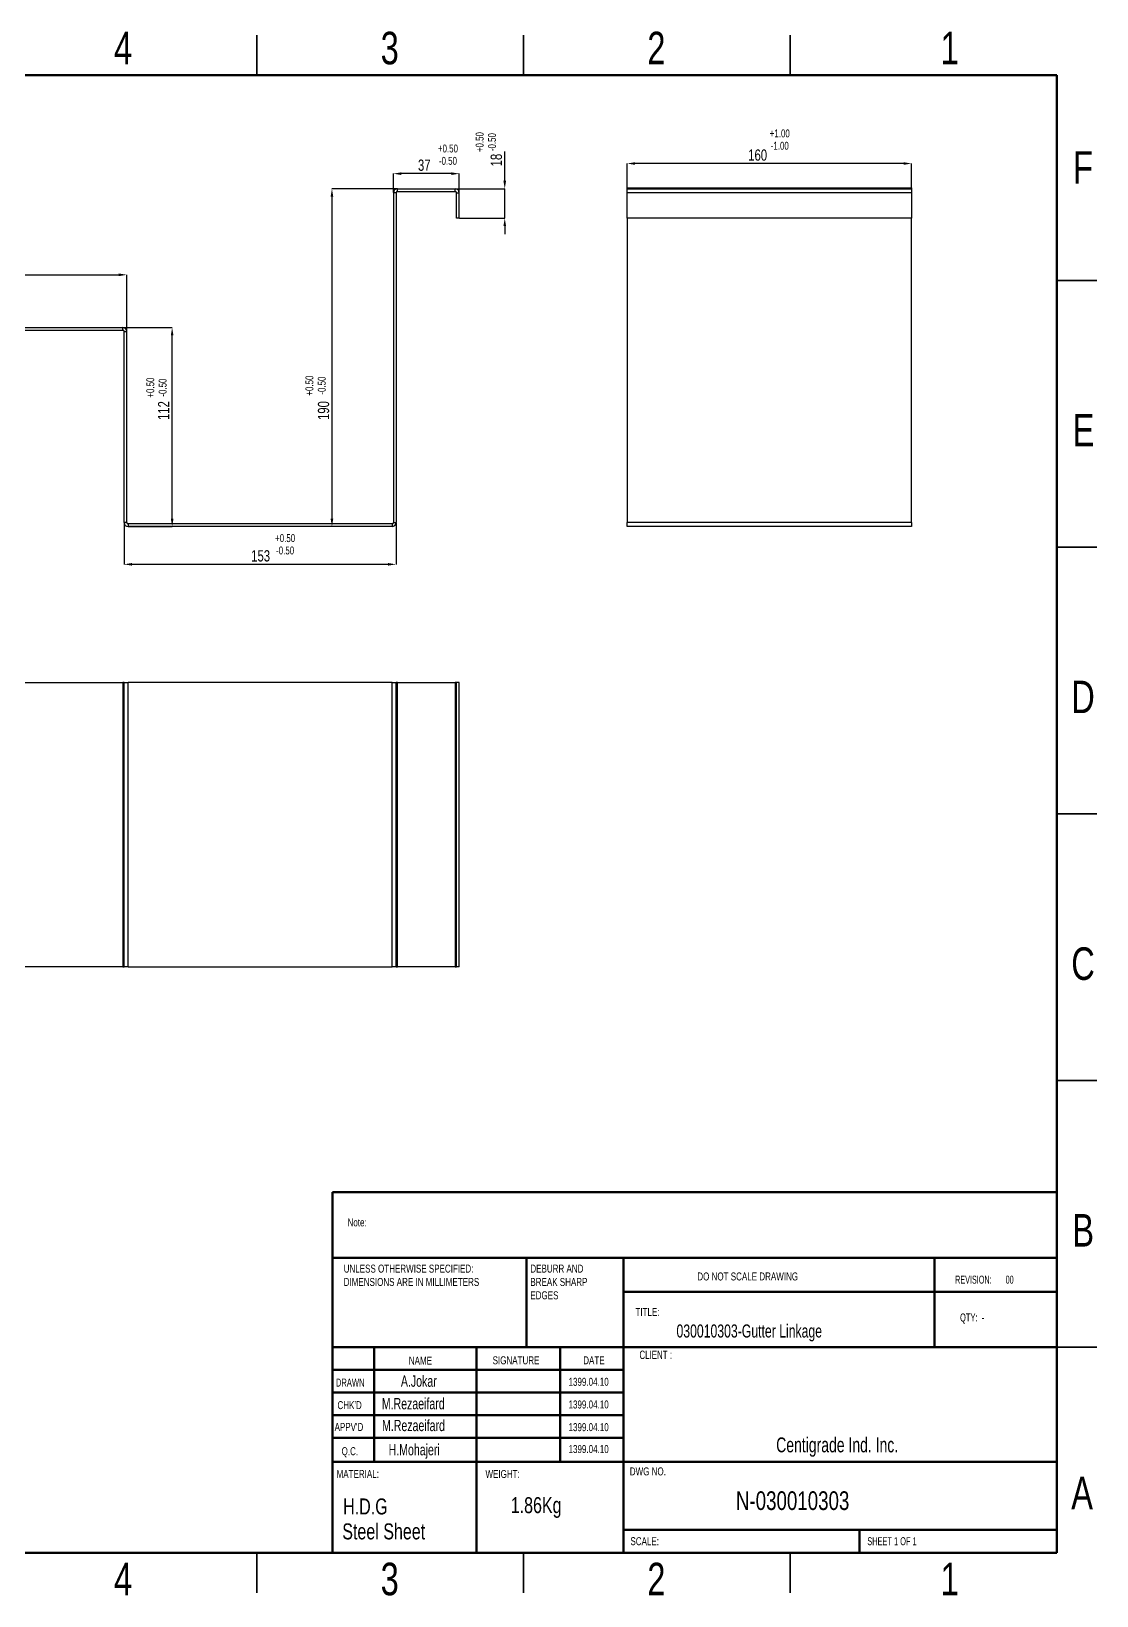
# Model space of a CAD drawing. Header units: millimetres. Extents: x 1147 to 1562, y 454 to 747.
# Drawn here: x 1362.1 to 1561.9, y 453.8 to 747.1 of the extents above; entities that cross this region are included whole.
import ezdxf

# ---------------------------------------------------------------- set-up
doc = ezdxf.new("R2010")
doc.units = ezdxf.units.MM
doc.styles.add('SLDTEXTSTYLE0', font='TXT', dxfattribs={"width": 0.75})
doc.styles.add('SLDTEXTSTYLE1', font='TXT', dxfattribs={"width": 0.686449})
doc.styles.add('SLDTEXTSTYLE2', font='TXT', dxfattribs={"width": 0.652778})
doc.styles.add('SLDTEXTSTYLE3', font='TXT', dxfattribs={"width": 0.692308})
doc.styles.add('SLDTEXTSTYLE4', font='TXT', dxfattribs={"width": 0.7})
doc.styles.add('SLDTEXTSTYLE5', font='TXT', dxfattribs={"width": 0.678571})
doc.dimstyles.new('SLDDIMSTYLE29', dxfattribs={"dimtxt": 2.116667, "dimasz": 1.5, "dimexe": 0, "dimexo": 0.0625, "dimgap": 0.529167, "dimtad": 1, "dimdec": 0, "dimlfac": 3, "dimrnd": 1e-09, "dimzin": 12, "dimdsep": 46, "dimtxsty": 'SLDTEXTSTYLE0', "dimsah": 1, "dimcen": 0.09, "dimadec": 0, "dimazin": 3, "dimtfac": 1, "dimtdec": 0, "dimtmove": 0, "dimatfit": 0, "dimfxl": 1, "dimfrac": 2, "dimtolj": 1, "dimtzin": 12, "dimarcsym": 0})
doc.dimstyles.new('SLDDIMSTYLE30', dxfattribs={"dimtxt": 2.116667, "dimasz": 1.5, "dimexe": 0, "dimexo": 0.0625, "dimgap": 0.529167, "dimtad": 1, "dimdec": 0, "dimlfac": 3, "dimrnd": 1e-09, "dimzin": 12, "dimdsep": 46, "dimtxsty": 'SLDTEXTSTYLE0', "dimsah": 1, "dimcen": 0.09, "dimadec": 0, "dimazin": 3, "dimtfac": 1, "dimtdec": 0, "dimtofl": 0, "dimtmove": 0, "dimatfit": 3, "dimfxl": 1, "dimfrac": 2, "dimtolj": 1, "dimtzin": 12, "dimarcsym": 0})

# ---------------------------------------------------------------- blocks, each defined once
blk = doc.blocks.new('*D25')
at = {"color": 0, "linetype": 'Continuous', "lineweight": -2, "transparency": 16777216}
for p, q in [((1450.92, 719.05), (1450.92, 724.52)), ((1441.69, 717.55), (1450.92, 717.55)), ((1450.92, 712.05), (1450.92, 717.55)), ((1442.44, 712.05), (1450.92, 712.05)), ((1450.92, 710.55), (1450.92, 709.05))]:
    blk.add_line(p, q, dxfattribs=at)
at = {"color": 0, "linetype": 'Continuous', "transparency": 16777216}
for points in [[(1450.67, 719.05), (1451.17, 719.05), (1450.92, 717.55)], [(1450.67, 710.55), (1451.17, 710.55), (1450.92, 712.05)]]:
    blk.add_solid(points, dxfattribs=at)
at = {"layer": 'Defpoints', "color": 0, "linetype": 'Continuous', "transparency": 16777216}
for p in [(1441.63, 717.55), (1450.92, 717.55), (1442.38, 712.05)]:
    blk.add_point(p, dxfattribs=at)
at = {"color": 0, "linetype": 'Continuous', "lineweight": 18, "transparency": 16777216, "insert": (1448.27, 722.93), "char_height": 2.117, "attachment_point": 2, "rotation": 90, "style": 'SLDTEXTSTYLE0'}
blk.add_mtext('\\A1;18', dxfattribs=at)
blk = doc.blocks.new('*D26')
at = {"color": 0, "linetype": 'Continuous', "lineweight": -2, "transparency": 16777216}
for p, q in [((1430.04, 716.86), (1430.04, 720.38)), ((1440.88, 720.38), (1431.54, 720.38)), ((1442.38, 716.86), (1442.38, 720.38))]:
    blk.add_line(p, q, dxfattribs=at)
at = {"color": 0, "linetype": 'Continuous', "transparency": 16777216}
for points in [[(1431.54, 720.63), (1431.54, 720.13), (1430.04, 720.38)], [(1440.88, 720.63), (1440.88, 720.13), (1442.38, 720.38)]]:
    blk.add_solid(points, dxfattribs=at)
at = {"layer": 'Defpoints', "color": 0, "linetype": 'Continuous', "transparency": 16777216}
for p in [(1430.04, 720.38), (1430.04, 716.8), (1442.38, 716.8)]:
    blk.add_point(p, dxfattribs=at)
at = {"color": 0, "linetype": 'Continuous', "lineweight": 18, "transparency": 16777216, "insert": (1435.83, 723.03), "char_height": 2.117, "attachment_point": 2, "style": 'SLDTEXTSTYLE0'}
blk.add_mtext('\\A1;37', dxfattribs=at)
blk = doc.blocks.new('*D27')
at = {"color": 0, "linetype": 'Continuous', "lineweight": -2, "transparency": 16777216}
for p, q in [((1430.73, 717.55), (1418.52, 717.55)), ((1418.52, 716.05), (1418.52, 655.71)), ((1429.74, 654.21), (1418.52, 654.21))]:
    blk.add_line(p, q, dxfattribs=at)
at = {"color": 0, "linetype": 'Continuous', "transparency": 16777216}
for points in [[(1418.27, 716.05), (1418.77, 716.05), (1418.52, 717.55)], [(1418.27, 655.71), (1418.77, 655.71), (1418.52, 654.21)]]:
    blk.add_solid(points, dxfattribs=at)
at = {"layer": 'Defpoints', "color": 0, "linetype": 'Continuous', "transparency": 16777216}
for p in [(1430.79, 717.55), (1418.52, 654.21), (1429.8, 654.21)]:
    blk.add_point(p, dxfattribs=at)
at = {"color": 0, "linetype": 'Continuous', "lineweight": 18, "transparency": 16777216, "insert": (1415.88, 675.97), "char_height": 2.117, "attachment_point": 2, "rotation": 90, "style": 'SLDTEXTSTYLE0'}
blk.add_mtext('\\A1;190', dxfattribs=at)
blk = doc.blocks.new('*D28')
at = {"color": 0, "linetype": 'Continuous', "lineweight": -2, "transparency": 16777216}
for p, q in [((1379.54, 654.89), (1379.54, 647.14)), ((1430.54, 654.89), (1430.54, 647.14)), ((1429.04, 647.14), (1381.04, 647.14))]:
    blk.add_line(p, q, dxfattribs=at)
at = {"color": 0, "linetype": 'Continuous', "transparency": 16777216}
for points in [[(1381.04, 647.39), (1381.04, 646.89), (1379.54, 647.14)], [(1429.04, 647.39), (1429.04, 646.89), (1430.54, 647.14)]]:
    blk.add_solid(points, dxfattribs=at)
at = {"layer": 'Defpoints', "color": 0, "linetype": 'Continuous', "transparency": 16777216}
for p in [(1379.54, 654.96), (1430.54, 654.96), (1379.54, 647.14)]:
    blk.add_point(p, dxfattribs=at)
at = {"color": 0, "linetype": 'Continuous', "lineweight": 18, "transparency": 16777216, "insert": (1405.15, 649.79), "char_height": 2.117, "attachment_point": 2, "style": 'SLDTEXTSTYLE0'}
blk.add_mtext('\\A1;153', dxfattribs=at)
blk = doc.blocks.new('*D29')
at = {"color": 0, "linetype": 'Continuous', "lineweight": -2, "transparency": 16777216}
for p, q in [((1379.36, 691.55), (1388.56, 691.55)), ((1388.56, 655.71), (1388.56, 690.05)), ((1380.35, 654.21), (1388.56, 654.21))]:
    blk.add_line(p, q, dxfattribs=at)
at = {"color": 0, "linetype": 'Continuous', "transparency": 16777216}
for points in [[(1388.31, 690.05), (1388.81, 690.05), (1388.56, 691.55)], [(1388.31, 655.71), (1388.81, 655.71), (1388.56, 654.21)]]:
    blk.add_solid(points, dxfattribs=at)
at = {"layer": 'Defpoints', "color": 0, "linetype": 'Continuous', "transparency": 16777216}
for p in [(1379.3, 691.55), (1388.56, 691.55), (1380.29, 654.21)]:
    blk.add_point(p, dxfattribs=at)
at = {"color": 0, "linetype": 'Continuous', "lineweight": 18, "transparency": 16777216, "insert": (1385.91, 675.97), "char_height": 2.117, "attachment_point": 2, "rotation": 90, "style": 'SLDTEXTSTYLE0'}
blk.add_mtext('\\A1;112', dxfattribs=at)
blk = doc.blocks.new('*D30')
at = {"color": 0, "linetype": 'Continuous', "lineweight": -2, "transparency": 16777216}
for p, q in [((1256.71, 691.85), (1256.71, 701.42)), ((1258.21, 701.42), (1378.54, 701.42)), ((1380.04, 690.86), (1380.04, 701.42))]:
    blk.add_line(p, q, dxfattribs=at)
at = {"color": 0, "linetype": 'Continuous', "transparency": 16777216}
for points in [[(1258.21, 701.67), (1258.21, 701.17), (1256.71, 701.42)], [(1378.54, 701.67), (1378.54, 701.17), (1380.04, 701.42)]]:
    blk.add_solid(points, dxfattribs=at)
at = {"layer": 'Defpoints', "color": 0, "linetype": 'Continuous', "transparency": 16777216}
for p in [(1380.04, 701.42), (1256.71, 691.79), (1380.04, 690.8)]:
    blk.add_point(p, dxfattribs=at)
at = {"color": 0, "linetype": 'Continuous', "lineweight": 18, "transparency": 16777216, "insert": (1279.73, 704.06), "char_height": 2.117, "attachment_point": 2, "style": 'SLDTEXTSTYLE0'}
blk.add_mtext('\\A1;370', dxfattribs=at)
blk = doc.blocks.new('*D35')
at = {"color": 0, "linetype": 'Continuous', "lineweight": -2, "transparency": 16777216}
for p, q in [((1473.87, 717.61), (1473.87, 722.28)), ((1525.7, 722.28), (1475.37, 722.28)), ((1527.2, 717.61), (1527.2, 722.28))]:
    blk.add_line(p, q, dxfattribs=at)
at = {"color": 0, "linetype": 'Continuous', "transparency": 16777216}
for points in [[(1475.37, 722.53), (1475.37, 722.03), (1473.87, 722.28)], [(1525.7, 722.53), (1525.7, 722.03), (1527.2, 722.28)]]:
    blk.add_solid(points, dxfattribs=at)
at = {"layer": 'Defpoints', "color": 0, "linetype": 'Continuous', "transparency": 16777216}
for p in [(1473.87, 722.28), (1473.87, 717.55), (1527.2, 717.55)]:
    blk.add_point(p, dxfattribs=at)
at = {"color": 0, "linetype": 'Continuous', "lineweight": 18, "transparency": 16777216, "insert": (1498.34, 724.93), "char_height": 2.117, "attachment_point": 2, "style": 'SLDTEXTSTYLE0'}
blk.add_mtext('\\A1;160', dxfattribs=at)
blk = doc.blocks.new('SW_NOTE_62')
at = {"color": 0, "linetype": 'Continuous', "lineweight": 0, "char_height": 1.5, "attachment_point": 1, "style": 'SLDTEXTSTYLE0'}
for s, insert in [('UNLESS OTHERWISE SPECIFIED:', (0, 1.93)), ('DIMENSIONS ARE IN MILLIMETERS', (0, -0.57))]:
    blk.add_mtext(s, dxfattribs=dict(at, insert=insert))
blk = doc.blocks.new('SW_NOTE_63')
at = {"color": 0, "linetype": 'Continuous', "lineweight": 0, "char_height": 1.5, "attachment_point": 1, "style": 'SLDTEXTSTYLE0'}
for s, insert in [('DEBURR AND', (0, 1.93)), ('BREAK SHARP', (0, -0.57)), ('EDGES', (0, -3.07))]:
    blk.add_mtext(s, dxfattribs=dict(at, insert=insert))

msp = doc.modelspace()

# ---------------------------------------------------------------- linework, layer by layer
at = {"color": 7, "linetype": 'Continuous', "lineweight": 35}
for p, q in [((1404.41650113, 738.86585581), (1404.41650113, 746.36585581)), ((1454.41650113, 738.86585581), (1454.41650113, 746.36585581)), ((1504.41650113, 738.86585581), (1504.41650113, 746.36585581)), ((1554.41650113, 700.36585581), (1561.91650113, 700.36585581)), ((1554.41650113, 650.36585581), (1561.91650113, 650.36585581)), ((1561.91650113, 600.36585581), (1554.41650113, 600.36585581)), ((1554.41650113, 600.36585581), (1561.91650113, 600.36585581)), ((1554.41650113, 550.36585581), (1561.91650113, 550.36585581)), ((1554.41650113, 500.36585581), (1561.91650113, 500.36585581)), ((1404.41650113, 461.86585581), (1404.41650113, 454.36585581)), ((1454.41650113, 461.86585581), (1454.41650113, 454.36585581)), ((1504.41650113, 461.86585581), (1504.41650113, 454.36585581))]:
    msp.add_line(p, q, dxfattribs=at)
at = {"color": 7, "linetype": 'Continuous', "lineweight": 70}
for p, q in [((1154.41650113, 738.86585581), (1554.41650113, 738.86585581)), ((1554.41650113, 738.86585581), (1554.41650113, 461.86585581)), ((1554.41650113, 461.86585581), (1154.41650113, 461.86585581))]:
    msp.add_line(p, q, dxfattribs=at)
at = {"color": 7, "linetype": 'Continuous', "lineweight": 25}
for p, q in [((1430.54461924, 716.79953825), (1430.04462568, 716.79953825)), ((1430.04462568, 716.79953825), (1430.04462568, 654.95727302)), ((1430.54461924, 716.79953825), (1430.54461924, 654.95727302)), ((1430.79016058, 717.04507214), (1430.79016058, 717.54507315)), ((1430.79016058, 717.54507315), (1441.63242428, 717.54507315)), ((1430.79016058, 717.04507214), (1441.63242428, 717.04507214)), ((1441.63242428, 717.04507214), (1441.63242428, 717.54507315)), ((1441.87795568, 716.79953825), (1442.37795917, 716.79953825)), ((1441.87795568, 712.04507318), (1441.87795568, 716.79953825)), ((1442.37795917, 712.04507318), (1442.37795917, 716.79953825)), ((1473.86592872, 717.71174015), (1527.19926087, 717.71174015)), ((1473.86592872, 717.54507315), (1473.86592872, 717.71174015)), ((1473.86592872, 716.79953825), (1473.86592872, 717.54507315)), ((1473.86592872, 717.54507315), (1527.19926087, 717.54507315)), ((1527.19926087, 716.79953825), (1473.86592872, 716.79953825)), ((1473.86592872, 712.04507318), (1473.86592872, 716.79953825)), ((1527.19926087, 717.71174015), (1527.19926087, 717.54507315)), ((1527.19926087, 717.54507315), (1527.19926087, 716.79953825)), ((1527.19926087, 716.79953825), (1527.19926087, 712.04507318)), ((1442.37795917, 712.04507318), (1441.87795568, 712.04507318)), ((1527.19926087, 712.04507318), (1473.86592872, 712.04507318)), ((1473.86592872, 712.04507318), (1473.86592872, 654.95727302)), ((1527.19926087, 654.95727302), (1527.19926087, 712.04507318)), ((1257.45682367, 691.54507261), (1379.2990888, 691.54507261)), ((1257.45682367, 691.04507261), (1379.2990888, 691.04507261)), ((1379.2990888, 691.04507261), (1379.2990888, 691.54507261)), ((1379.54462517, 690.79953927), (1380.04462369, 690.79953927)), ((1379.54462517, 654.95727302), (1379.54462517, 690.79953927)), ((1380.04462369, 654.95727302), (1380.04462369, 690.79953927)), ((1380.04462369, 654.95727302), (1379.54462517, 654.95727302)), ((1380.29015509, 654.71173914), (1380.29015509, 654.21173813)), ((1429.79909428, 654.71173914), (1380.29015509, 654.71173914)), ((1429.79909428, 654.21173813), (1380.29015509, 654.21173813)), ((1429.79909428, 654.71173914), (1429.79909428, 654.21173813)), ((1430.04462568, 654.95727302), (1430.54461924, 654.95727302)), ((1527.19926087, 654.95727302), (1473.86592872, 654.95727302)), ((1473.86592872, 654.21173813), (1473.86592872, 654.95727302)), ((1527.19926087, 654.21173813), (1473.86592872, 654.21173813)), ((1527.19926087, 654.95727302), (1527.19926087, 654.21173813)), ((1257.45682367, 624.99272259), (1379.2990888, 624.99272259)), ((1379.54462517, 624.99272259), (1379.2990888, 624.99272259)), ((1379.2990888, 624.99272259), (1379.2990888, 571.65939045)), ((1379.54462517, 624.99272259), (1380.29015509, 624.99272259)), ((1379.54462517, 571.65939045), (1379.54462517, 624.99272259)), ((1380.29015509, 571.65939045), (1380.29015509, 624.99272259)), ((1429.79909428, 624.99272259), (1380.29015509, 624.99272259)), ((1429.79909428, 571.65939045), (1429.79909428, 624.99272259)), ((1429.79909428, 624.99272259), (1430.54461924, 624.99272259)), ((1430.54461924, 571.65939045), (1430.54461924, 624.99272259)), ((1430.79016058, 624.99272259), (1430.54461924, 624.99272259)), ((1430.79016058, 571.65939045), (1430.79016058, 624.99272259)), ((1430.79016058, 624.99272259), (1441.63242428, 624.99272259)), ((1441.87795568, 624.99272259), (1441.63242428, 624.99272259)), ((1441.63242428, 624.99272259), (1441.63242428, 571.65939045)), ((1441.87795568, 571.65939045), (1441.87795568, 624.99272259)), ((1442.37795917, 624.99272259), (1441.87795568, 624.99272259)), ((1442.37795917, 571.65939045), (1442.37795917, 624.99272259)), ((1379.2990888, 571.65939045), (1257.45682367, 571.65939045)), ((1379.2990888, 571.65939045), (1379.54462517, 571.65939045)), ((1380.29015509, 571.65939045), (1379.54462517, 571.65939045)), ((1380.29015509, 571.65939045), (1429.79909428, 571.65939045)), ((1430.54461924, 571.65939045), (1429.79909428, 571.65939045)), ((1430.54461924, 571.65939045), (1430.79016058, 571.65939045)), ((1441.63242428, 571.65939045), (1430.79016058, 571.65939045)), ((1441.63242428, 571.65939045), (1441.87795568, 571.65939045)), ((1442.37795917, 571.65939045), (1441.87795568, 571.65939045))]:
    msp.add_line(p, q, dxfattribs=at)
at = {"color": 7, "linetype": 'Continuous', "lineweight": 50}
for p, q in [((1418.61650113, 529.46286125), (1554.41650113, 529.46286125)), ((1418.61650113, 529.46286125), (1418.61650113, 517.11585581)), ((1418.61650113, 517.11585581), (1554.41650113, 517.11585581)), ((1418.61650113, 517.11585581), (1418.61650113, 462.11585581)), ((1455.01650113, 517.11585581), (1455.01650113, 500.36585581)), ((1473.21650113, 517.11585581), (1473.21650113, 461.86585581)), ((1531.50652745, 500.36585581), (1531.50652745, 517.11585581)), ((1554.41650113, 510.74085581), (1473.21650113, 510.74085581)), ((1554.41650113, 500.36585581), (1418.61650113, 500.36585581)), ((1426.41650113, 500.36585581), (1426.41650113, 478.86585581)), ((1445.60745356, 500.36585581), (1445.60745356, 462.11585581)), ((1461.32257728, 500.36585581), (1461.32257728, 478.86585581)), ((1473.21650113, 462.11585581), (1473.21650113, 500.36585581)), ((1473.21650113, 496.11585581), (1418.61650113, 496.11585581)), ((1473.21650113, 491.86585581), (1418.61650113, 491.86585581)), ((1473.21650113, 487.61585581), (1418.61650113, 487.61585581)), ((1473.21650113, 483.36585581), (1418.61650113, 483.36585581)), ((1429.01650113, 478.86585581), (1418.61650113, 478.86585581)), ((1429.01650113, 478.86585581), (1554.41650113, 478.86585581)), ((1473.21650113, 466.11585581), (1554.41650113, 466.11585581)), ((1517.41650113, 461.86585581), (1517.41650113, 466.11585581))]:
    msp.add_line(p, q, dxfattribs=at)
at = {"color": 7, "linetype": 'Continuous', "lineweight": 25}
for centre, radius, start, end in [((1430.79015623, 716.79953928), 0.74553333, 90, 180), ((1430.79015623, 716.79953928), 0.24553333, 90, 180), ((1441.6324229, 716.79953928), 0.74553333, 0, 90), ((1441.6324229, 716.79953928), 0.24553333, 0, 90), ((1379.29908957, 690.79953928), 0.74553333, 0, 90), ((1379.29908957, 690.79953928), 0.24553333, 0, 90), ((1380.29015623, 654.95727261), 0.74553333, 180, 270), ((1380.29015623, 654.95727261), 0.24553333, 180, 270), ((1429.79908957, 654.95727261), 0.74553333, 270, 0), ((1429.79908957, 654.95727261), 0.24553333, 270, 0)]:
    msp.add_arc(centre, radius, start, end, dxfattribs=at)

# ---------------------------------------------------------------- block references
at = {"color": 7, "linetype": 'Continuous', "lineweight": 0}
for name, p in [('SW_NOTE_62', (1420.72533117, 513.93534522)), ('SW_NOTE_63', (1455.72571682, 513.93534546))]:
    msp.add_blockref(name, p, dxfattribs=at)

# ---------------------------------------------------------------- texts
for s, insert, char_height, attachment_point, style in [('4', (1379.3551178, 746.97954622), 6.096, 2, 'SLDTEXTSTYLE0'), ('3', (1429.3551178, 746.97954622), 6.096, 2, 'SLDTEXTSTYLE0'), ('2', (1479.3551178, 746.97954622), 6.096, 2, 'SLDTEXTSTYLE0'), ('1', (1534.3551178, 746.97954622), 6.096, 2, 'SLDTEXTSTYLE0'), ('F', (1559.35300116, 724.59154622), 6.096, 2, 'SLDTEXTSTYLE0'), ('E', (1559.42708435, 675.34154622), 6.096, 2, 'SLDTEXTSTYLE0'), ('D', (1559.34665116, 625.34154622), 6.096, 2, 'SLDTEXTSTYLE0'), ('C', (1559.35300113, 575.34154622), 6.096, 2, 'SLDTEXTSTYLE0'), ('B', (1559.36993436, 525.34154622), 6.096, 2, 'SLDTEXTSTYLE0'), ('Note:', (1421.44878122, 524.53215486), 1.5, 1, 'SLDTEXTSTYLE0'), ('DO NOT SCALE DRAWING', (1487.03114165, 514.39884939), 1.5, 1, 'SLDTEXTSTYLE0'), ('REVISION:       00', (1535.37139106, 513.80062914), 1.5, 1, 'SLDTEXTSTYLE2'), ('TITLE:', (1475.42756948, 507.73149043), 1.5, 1, 'SLDTEXTSTYLE0'), ('030010303-Gutter Linkage', (1483.12526627, 504.64861511), 2.45, 1, 'SLDTEXTSTYLE4'), ('QTY:  -', (1536.29228948, 506.70197736), 1.5, 1, 'SLDTEXTSTYLE5'), ('NAME', (1432.93874035, 498.61733845), 1.5, 1, 'SLDTEXTSTYLE0'), ('SIGNATURE', (1448.65008869, 498.67761219), 1.5, 1, 'SLDTEXTSTYLE0'), ('DATE', (1465.6343269, 498.67761219), 1.5, 1, 'SLDTEXTSTYLE0'), ('CLIENT :', (1476.17601629, 499.7511247), 1.5875, 1, 'SLDTEXTSTYLE4'), ('DRAWN', (1419.25986403, 494.50063713), 1.5, 1, 'SLDTEXTSTYLE1'), ('A.Jokar', (1431.44973925, 495.08506843), 2.116666667, 1, 'SLDTEXTSTYLE4'), ('1399.04.10', (1462.88510829, 494.64667087), 1.5, 1, 'SLDTEXTSTYLE0'), ("CHK'D", (1419.55572332, 490.27770883), 1.5, 1, 'SLDTEXTSTYLE0'), ('M.Rezaeifard', (1427.87363717, 490.86214014), 2.1166666667, 1, 'SLDTEXTSTYLE4'), ('1399.04.10', (1462.88510829, 490.39667087), 1.5, 1, 'SLDTEXTSTYLE0'), ('M.Rezaeifard', (1427.91804158, 486.76615374), 2.1166666667, 1, 'SLDTEXTSTYLE4'), ("APPV'D", (1419.01822354, 486.18172244), 1.5, 1, 'SLDTEXTSTYLE0'), ('1399.04.10', (1462.88510829, 486.14667087), 1.5, 1, 'SLDTEXTSTYLE0'), ('Q.C.', (1420.33189524, 481.64149165), 1.5, 1, 'SLDTEXTSTYLE0'), ('H.Mohajeri', (1429.15080394, 482.22592295), 2.116666667, 1, 'SLDTEXTSTYLE4'), ('1399.04.10', (1462.88510829, 482.03984703), 1.5, 1, 'SLDTEXTSTYLE0'), ('Centigrade Ind. Inc.', (1501.81738186, 483.47663575), 2.8, 1, 'SLDTEXTSTYLE4'), ('MATERIAL:', (1419.39173876, 477.37051795), 1.5, 1, 'SLDTEXTSTYLE0'), ('WEIGHT:', (1447.31010772, 477.36910214), 1.4986, 1, 'SLDTEXTSTYLE0'), ('DWG NO.', (1474.36950335, 477.8519121), 1.5, 1, 'SLDTEXTSTYLE0'), ('A', (1559.17308447, 476.09154622), 6.096, 2, 'SLDTEXTSTYLE0'), ('1.86Kg', (1452.04273864, 472.27185894), 2.9972, 1, 'SLDTEXTSTYLE0'), ('N-030010303', (1494.26445416, 473.36663536), 3.5, 1, 'SLDTEXTSTYLE0'), ('H.D.G', (1420.6206649, 472.02899757), 2.9972, 1, 'SLDTEXTSTYLE0'), ('Steel Sheet ', (1420.45815837, 467.35212949), 2.9972, 1, 'SLDTEXTSTYLE0'), ('SCALE:', (1474.49046725, 464.76594309), 1.5, 1, 'SLDTEXTSTYLE0'), ('SHEET 1 OF 1', (1518.89479556, 464.76594309), 1.5, 1, 'SLDTEXTSTYLE3'), ('4', (1379.3551178, 459.97954622), 6.096, 2, 'SLDTEXTSTYLE0'), ('3', (1429.3551178, 459.97954622), 6.096, 2, 'SLDTEXTSTYLE0'), ('2', (1479.3551178, 459.97954622), 6.096, 2, 'SLDTEXTSTYLE0'), ('1', (1534.3551178, 459.97954622), 6.096, 2, 'SLDTEXTSTYLE0')]:
    msp.add_mtext(s, dxfattribs=dict(at, insert=insert, char_height=char_height, attachment_point=attachment_point, style=style))
at = {"color": 7, "linetype": 'Continuous', "lineweight": 18, "char_height": 1.481666667, "attachment_point": 2, "rotation": 90, "style": 'SLDTEXTSTYLE0'}
for s, insert in [('\\A1;+0.50', (1445.47573459, 726.29187151)), ('\\A1;-0.50', (1447.78918118, 726.29187151)), ('\\A1;+0.50', (1383.71771462, 680.27591101)), ('\\A1;-0.50', (1386.03116121, 680.27591101)), ('\\A1;+0.50', (1413.55078289, 680.64785413)), ('\\A1;-0.50', (1415.86422948, 680.64785413))]:
    msp.add_mtext(s, dxfattribs=dict(at, insert=insert))
at = {"color": 7, "linetype": 'Continuous', "lineweight": 18, "char_height": 1.481666667, "attachment_point": 2, "style": 'SLDTEXTSTYLE0'}
for s, insert in [('\\A1;+1.00', (1502.49144624, 728.66891827)), ('\\A1;+0.50', (1440.27192369, 725.83668044)), ('\\A1;-1.00', (1502.49144624, 726.35547168)), ('\\A1;-0.50', (1440.27192369, 723.52323384)), ('\\A1;+0.50', (1409.7440039, 652.79884536)), ('\\A1;-0.50', (1409.7440039, 650.48539877))]:
    msp.add_mtext(s, dxfattribs=dict(at, insert=insert))

# ---------------------------------------------------------------- dimensions: what is measured, and where the dimension line sits
at = {"color": 7, "linetype": 'Continuous', "lineweight": 18}
dim = msp.add_linear_dim(base=(1450.92051475, 717.54507261), p1=(1442.37795623, 712.04507261), p2=(1441.6324229, 717.54507261), angle=90, text='18', dimstyle='SLDDIMSTYLE29', dxfattribs=at)
dim.commit()
dim.dimension.update_dxf_attribs({"geometry": '*D25', "text_midpoint": (1450.92051475, 722.92797547), "dimtype": 160})
for base, p1, p2, picture, middle in [((1473.86592813, 722.28397407), (1527.19926146, 717.54507261), (1473.86592813, 717.54507261), '*D35', (1498.33650526, 722.28397407)), ((1430.0446229, 720.38273576), (1442.37795623, 716.79953928), (1430.0446229, 716.79953928), '*D26', (1435.83308336, 720.38273576)), ((1380.0446229, 701.41675301), (1256.71128957, 691.79060595), (1380.0446229, 690.79953928), '*D30', (1279.72726302, 701.41675301)), ((1379.5446229, 647.14337462), (1430.5446229, 654.95727261), (1379.5446229, 654.95727261), '*D28', (1405.15360516, 647.14337462))]:
    dim = msp.add_linear_dim(base=base, p1=p1, p2=p2, dimstyle='SLDDIMSTYLE30', dxfattribs=at)
    dim.commit()
    dim.dimension.update_dxf_attribs({"geometry": picture, "text_midpoint": middle, "dimtype": 160})
for base, p1, p2, picture, middle in [((1418.52432832, 654.21173928), (1430.79015623, 717.54507261), (1429.79908957, 654.21173928), '*D27', (1418.52432832, 675.96935512)), ((1388.55998022, 691.54507261), (1380.29015623, 654.21173928), (1379.29908957, 691.54507261), '*D29', (1388.55998022, 675.96935512))]:
    dim = msp.add_linear_dim(base=base, p1=p1, p2=p2, angle=90, dimstyle='SLDDIMSTYLE30', dxfattribs=at)
    dim.commit()
    dim.dimension.update_dxf_attribs({"geometry": picture, "text_midpoint": middle, "dimtype": 160})

doc.saveas('drawing.dxf')
